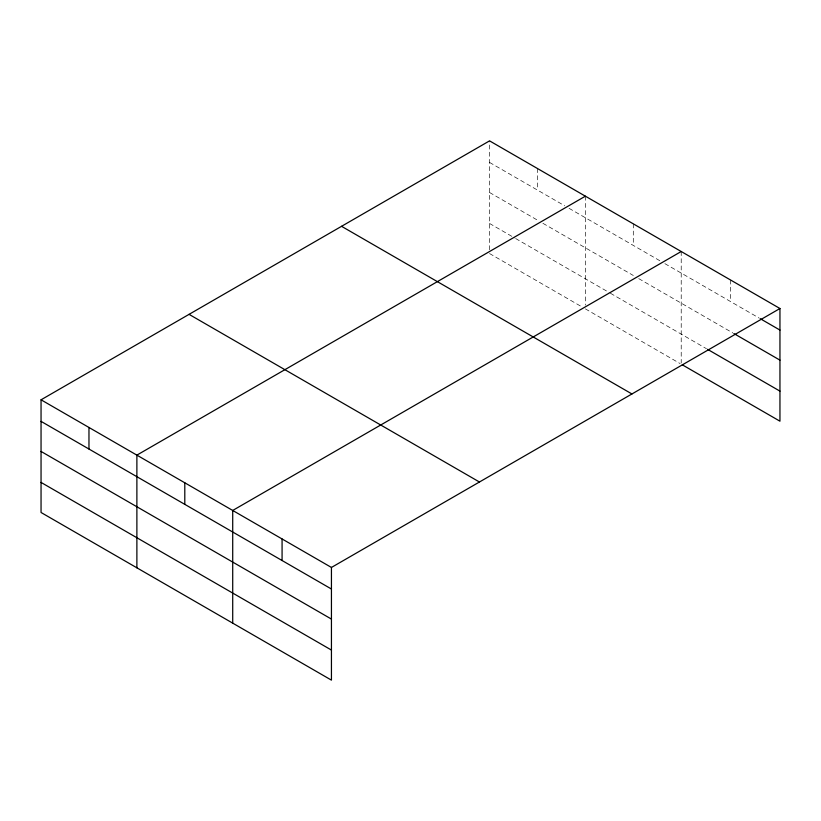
<?xml version="1.0" encoding="UTF-8"?>
<svg xmlns="http://www.w3.org/2000/svg" width="821" height="821" viewBox="0 0 821 821"><rect width="100%" height="100%" fill="white"/><g stroke="black" fill="none" stroke-linecap="round" stroke-linejoin="round"><path stroke-width="0.62" stroke-dasharray="4.11 3.08" d="M489.562 249.779L489.562 140.863M489.562 162.425L564.694 205.804M569.056 208.318L660.525 261.129M664.887 263.644L759.107 318.045M489.562 192.494L537.478 220.151M542.917 223.302L633.299 275.476M638.748 278.627L732.773 332.916M489.562 223.466L514.603 237.936M515.691 238.562L609.346 292.625M610.434 293.261L706.45 348.689M489.562 253.545L582.12 306.982M585.383 308.87L680.127 363.57M730.587 280.012L730.587 301.574M681.214 251.513L681.214 362.944M633.299 223.846L633.299 245.407M585.383 196.188L585.383 305.104M537.478 168.521L537.478 190.082"/><path stroke-width="1.23" d="M682.313 364.822L779.95 421.194L779.95 308.511L489.562 140.863L41.05 399.806L41.05 512.489L331.438 680.137L331.438 567.455L41.05 399.806M585.383 196.188L136.881 455.132L136.881 567.814M681.214 251.513L232.712 510.457L232.712 623.139M331.438 567.455L779.95 308.511M760.205 318.671L779.95 330.073M733.871 333.542L779.95 360.142M707.548 349.325L779.95 391.124M341.546 226.309L631.944 393.967M189.056 314.351L479.454 482.009M41.05 421.368L331.438 589.016M41.05 451.437L331.438 619.085M41.05 482.42L331.438 650.068M282.075 538.956L282.075 560.517M184.797 482.789L184.797 504.351M88.966 427.464L88.966 449.025"/></g></svg>
